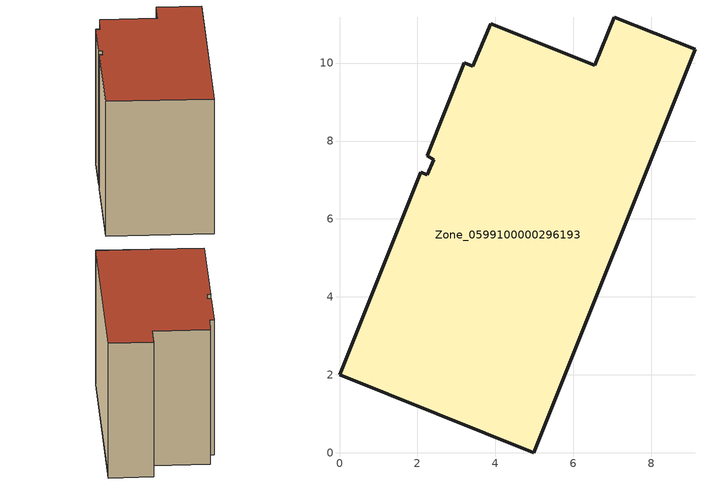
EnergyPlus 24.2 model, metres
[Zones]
Zone_0599100000296193
 floor ground (C_G): 2.25,7.13 2.41,7.52 2.25,7.62 3.21,10.01 3.42,9.93 3.88,11.01 6.55,9.94 7.05,11.18 9.12,10.35 4.98,0 0,2 2.08,7.2 z0.37
 wall outside (C_F): 9.12,10.35 7.05,11.18 6.55,9.94 3.88,11.01 3.42,9.93 3.21,10.01 2.25,7.62 2.41,7.52 2.25,7.13 2.08,7.2 0,2 4.98,0 9.12,10.35 z0.37:7.66
 roof outside (C_R): 2.41,7.52 2.25,7.13 2.08,7.2 0,2 4.98,0 9.12,10.35 7.05,11.18 6.55,9.94 3.88,11.01 3.42,9.93 3.21,10.01 2.25,7.62 z7.66
[BUILDING]
Pand.0599100000296193: North Axis=0; Terrain=City; Loads Convergence Tolerance Value=0.04; Temperature Convergence Tolerance Value=0.4; Solar Distribution=FullExterior; Maximum Number of Warmup Days=25; Minimum Number of Warmup Days=1
[Site:Location]
Rotterdam.The.Hague.AP_ZH_NLD Design_Conditions: Latitude=51.96; Longitude=4.45; Time Zone=1; Elevation=-4.5
[SITE:GROUNDTEMPERATURE:BUILDINGSURFACE]
18, 18, 18, 18, 18, 18, 18, 18, 18, 18, 18, 18
[MATERIAL] Thermal Absorptance=0.9; Solar Absorptance=0.7; Visible Absorptance=0.7
Name | Roughness | Thickness | Conductivity | Density | Specific Heat
G.TC.1975-1991 | MediumSmooth | 0.15 | 0.288461 | 540 | 1210
F.TC.1975-1991 | Rough | 0.3 | 0.230769 | 1920 | 840
R.TC.1975-1991 | MediumRough | 0.2 | 0.153846 | 1500 | 1000
[CONSTRUCTION]
C_G: G.TC.1975-1991
C_F: F.TC.1975-1991
C_R: R.TC.1975-1991
[ZONE]
Zone_0599100000296193: Type=1; Multiplier=1; Ceiling Height=Autocalculate; Volume=Autocalculate; Floor Area=autocalculate; Part of Total Floor Area=Yes
[ZONEINFILTRATION:DESIGNFLOWRATE]
Infil_Zone_0599100000296193: Zone or ZoneList or Space or SpaceList=Zone_0599100000296193; Schedule=AlwaysOn; Design Flow Rate Calculation Method=Flow/Area; Flow Rate per Floor Area=0.003; Constant Term Coefficient=1; Temperature Term Coefficient=0; Velocity Term Coefficient=0; Velocity Squared Term Coefficient=0
[HVACTEMPLATE:ZONE:IDEALLOADSAIRSYSTEM]
Zone_0599100000296193: Maximum Heating Supply Air Temperature=50; Minimum Cooling Supply Air Temperature=13; Maximum Heating Supply Air Humidity Ratio=0.0156; Minimum Cooling Supply Air Humidity Ratio=0.0077; Heating Limit=NoLimit; Cooling Limit=NoLimit; Dehumidification Control Type=ConstantSensibleHeatRatio; Cooling Sensible Heat Ratio=0.7; Dehumidification Setpoint=60; Humidification Control Type=None; Humidification Setpoint=30; Outdoor Air Method=None; Outdoor Air Flow Rate per Person=0.00944; Outdoor Air Flow Rate per Zone Floor Area=0; Outdoor Air Flow Rate per Zone=0; Demand Controlled Ventilation Type=None; Outdoor Air Economizer Type=NoEconomizer; Heat Recovery Type=None; Sensible Heat Recovery Effectiveness=0.7; Latent Heat Recovery Effectiveness=0.65
[ZONECONTROL:THERMOSTAT]
ThermostatControl_Zone_0599100000296193: Zone or ZoneList=Zone_0599100000296193; Control Type Schedule=DualSetpointControlType; Control 1=Thermostat_Zone_0599100000296193; Temperature Difference Between Cutout And Setpoint=0
[THERMOSTATSETPOINT:DUALSETPOINT]
Thermostat_Zone_0599100000296193: Heating Setpoint Temperature Schedule=HeatingSetpoint_Zone_0599100000296193; Cooling Setpoint Temperature Schedule=CoolingSetpoint_Zone_0599100000296193
[SCHEDULE:COMPACT]
HeatingSetpoint_Zone_0599100000296193: Through: 12/31, For: AllDays, Until: 24:00, 21
CoolingSetpoint_Zone_0599100000296193: Through: 12/31, For: AllDays, Until: 24:00, 24
DualSetpointControlType: Through: 12/31, For: AllDays, Until: 24:00, 4
AlwaysOn: Through: 12/31, For: AllDays, Until: 24:00, 1
